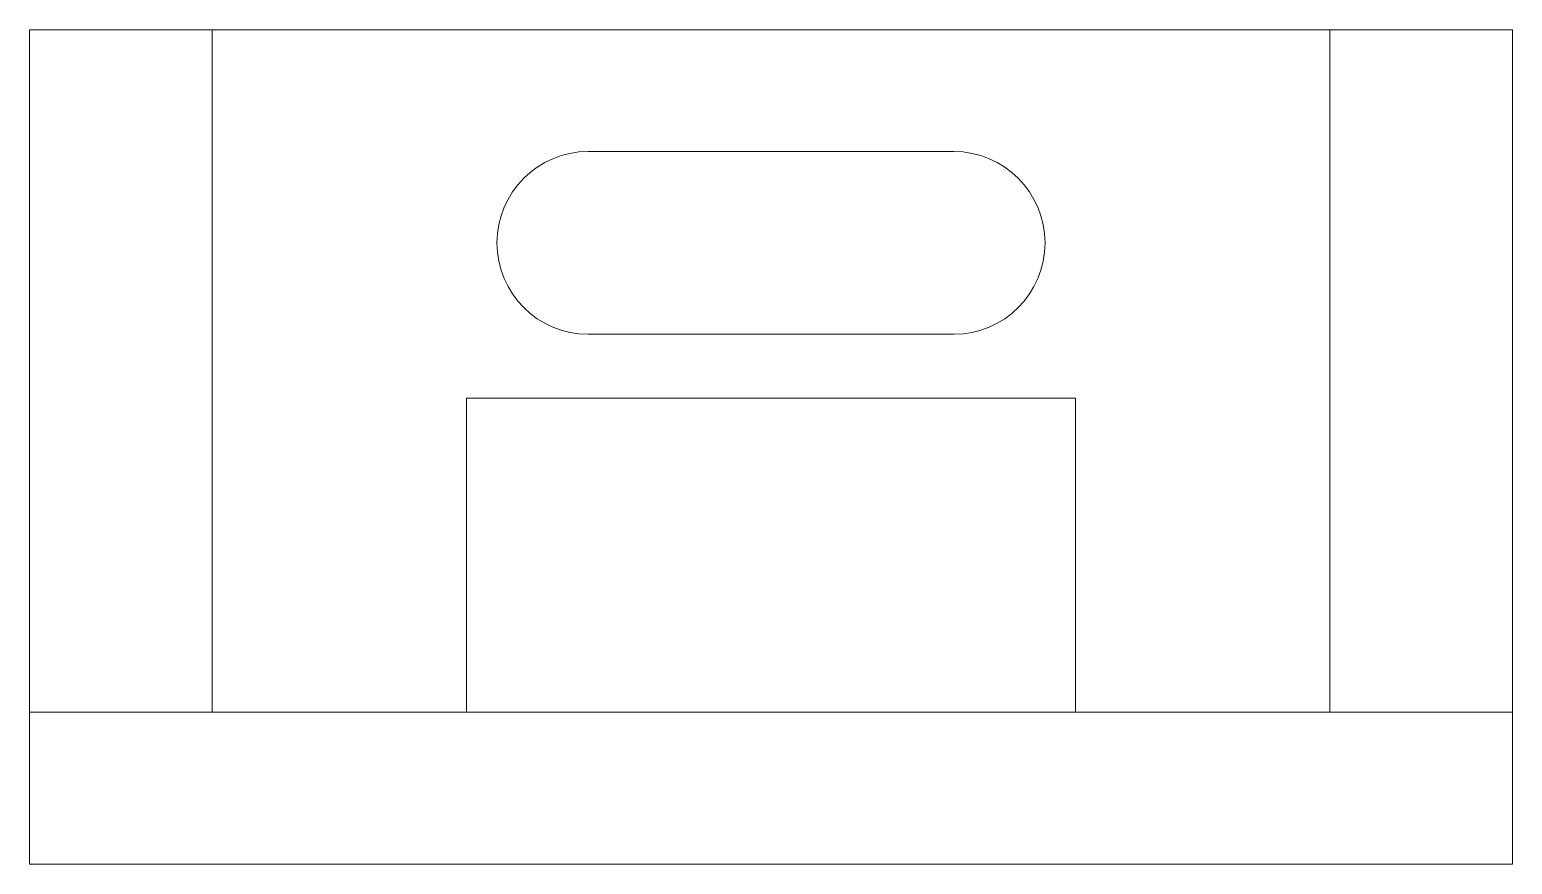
# Paper-space layout '_Left' of a CAD drawing. Header units: millimetres. Extents: x -24.4 to 0, y 0 to 13.7.
import ezdxf

# ---------------------------------------------------------------- set-up
doc = ezdxf.new("R2010")
doc.units = ezdxf.units.MM

psp = doc.layouts.new('_Left')

# ---------------------------------------------------------------- linework, layer by layer
at = {"color": 7, "linetype": 'Continuous', "lineweight": 15}
for p, q in [((-24.35, 0), (-24.35, 13.7)), ((-24.35, 13.7), (0, 13.7)), ((-21.35, 13.7), (-21.35, 2.5)), ((-3, 2.5), (-3, 13.7)), ((0, 13.7), (0, 0)), ((-9.175, 11.7), (-15.175, 11.7)), ((-15.175, 8.7), (-9.175, 8.7)), ((-17.175, 7.65), (-17.175, 2.5)), ((-7.175, 7.65), (-17.175, 7.65)), ((-7.175, 2.5), (-7.175, 7.65)), ((-24.35, 2.5), (0, 2.5)), ((-24.35, 0), (0, 0))]:
    psp.add_line(p, q, dxfattribs=at)
for centre, start, end in [((-15.175, 10.2), 90, 270), ((-9.175, 10.2), 270, 90)]:
    psp.add_arc(centre, 1.5, start, end, dxfattribs=at)

doc.saveas('drawing.dxf')
